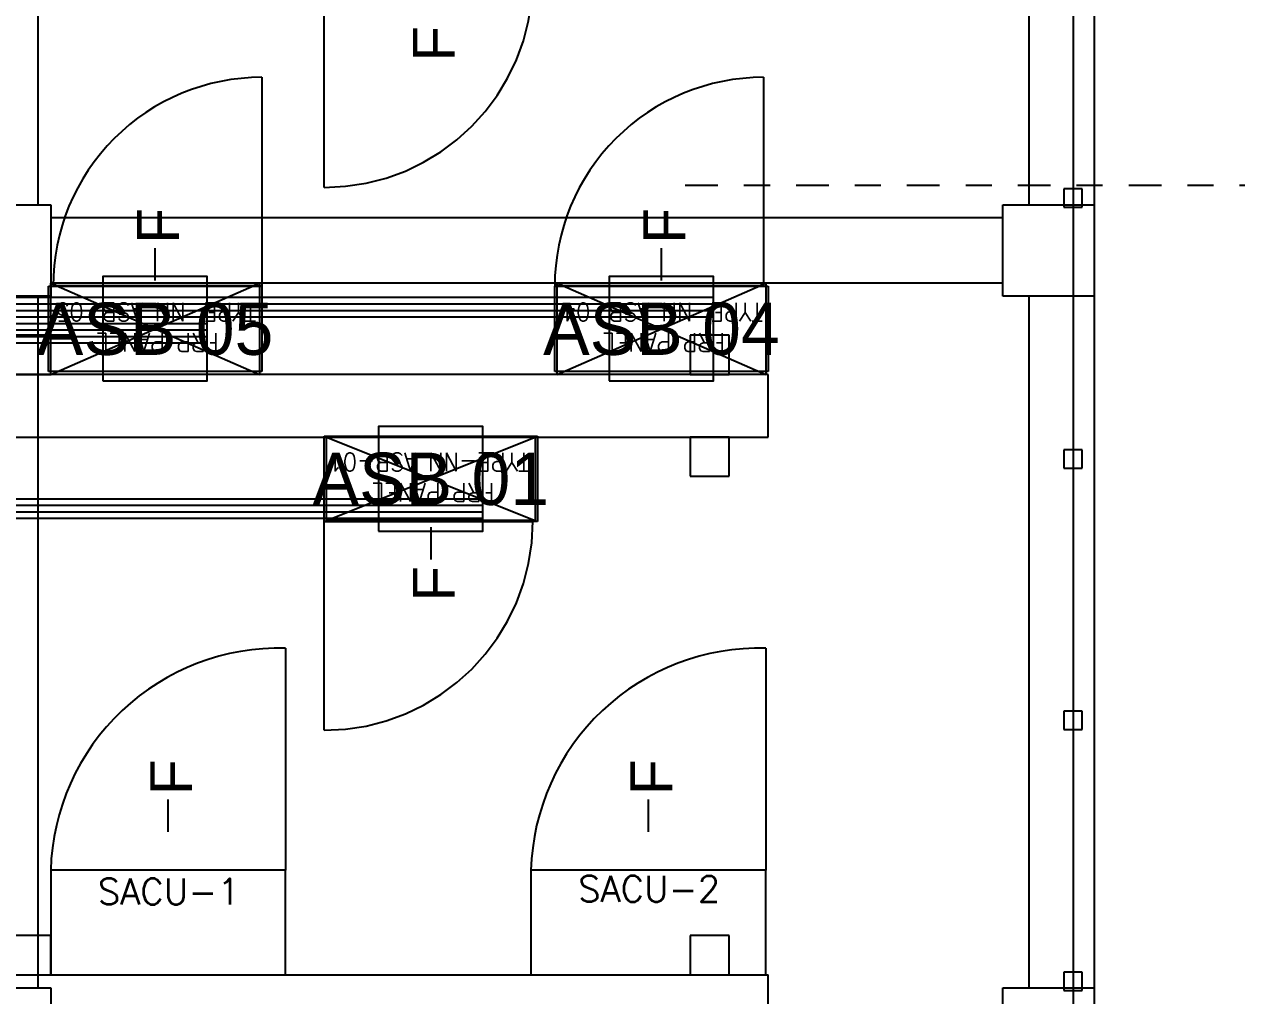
# Model space of a CAD drawing. Header units: metres. Extents: x 530441 to 531186, y 2674002 to 2674337.
# Drawn here: x 530693.006 to 530697.654, y 2674162.669 to 2674166.391 of the extents above; entities that cross this region are included whole.
import ezdxf
from ezdxf.enums import TextEntityAlignment as Align

# ---------------------------------------------------------------- set-up
doc = ezdxf.new("R2010")
doc.units = ezdxf.units.M
for name, pattern in [('CENTER', [2, 1.25, -0.25, 0.25, -0.25]), ('DASHED', [0.75, 0.5, -0.25]), ('HIDDEN', [0.375, 0.25, -0.125]), ('PHANTOM', [63.5, 31.75, -6.35, 6.35, -6.35, 6.35, -6.35])]:
    doc.linetypes.add(name, pattern=pattern)
for name, color, linetype in [('1', 5, 'Continuous'), ('IDT', 7, 'Continuous'), ('LT Cable(AG) INV to LT Panel BL-16', 2, 'Continuous')]:
    doc.layers.add(name, color=color, linetype=linetype)
doc.styles.add('Arial', font='arial.ttf')
doc.styles.add('RomanS', font='romans.shx')
doc.styles.get("Standard").update_dxf_attribs({"font": 'Adani Regular.ttf'})

# ---------------------------------------------------------------- blocks, each defined once
blk = doc.blocks.new('ASB')
at = {"layer": '1', "color": 5}
blk.add_lwpolyline([(-0.2, -0.2), (0.2, -0.2), (0.2, 0.2), (-0.2, 0.2)], close=True, dxfattribs=at)
at = {"layer": '1', "color": 7}
blk.add_attdef('ID', text='', height=0.2, dxfattribs=at).set_placement((0, 0), align=Align.MIDDLE_CENTER)
blk = doc.blocks.new('IDT')
at = {"layer": 'IDT', "color": 8, "linetype": 'PHANTOM', "ltscale": 0.25}
blk.add_line((25.6331, 9.1603), (25.6331, 16.0353), dxfattribs=at)
at = {"layer": 'IDT', "color": 8}
for p, q in [((25.552, 15.0601), (25.552, 15.4101)), ((25.902, 15.4101), (25.902, 15.0601)), ((29.552, 15.0601), (29.552, 15.4101)), ((25.902, 15.0601), (25.552, 15.0601)), ((25.552, 12.4101), (25.552, 15.0601)), ((25.5981, 15.0703), (25.5981, 15.0003)), ((25.6681, 15.0703), (25.5981, 15.0703)), ((25.6681, 15.0003), (25.6681, 15.0703)), ((25.802, 12.4101), (25.802, 15.0601)), ((29.902, 15.0601), (29.552, 15.0601)), ((29.602, 12.4101), (29.602, 15.0601)), ((25.5981, 15.0003), (25.6681, 15.0003)), ((32.6992, 15.0097), (26.802, 15.0097)), ((26.951, 15.0097), (26.951, 14.8597)), ((27.101, 15.0097), (26.951, 15.0097)), ((27.101, 14.8597), (27.101, 15.0097)), ((29.552, 15.0097), (29.552, 14.8597)), ((29.702, 15.0097), (29.552, 15.0097)), ((26.951, 14.8597), (27.101, 14.8597)), ((29.552, 14.8597), (29.702, 14.8597)), ((25.5981, 14.0703), (25.5981, 14.0003)), ((25.6681, 14.0703), (25.5981, 14.0703)), ((25.6681, 14.0003), (25.6681, 14.0703)), ((25.5981, 14.0003), (25.6681, 14.0003)), ((27.686, 13.2732), (28.504, 13.2732)), ((27.686, 12.9462), (27.686, 13.2732)), ((27.695, 12.9497), (27.695, 13.2697)), ((27.695, 13.2697), (28.495, 13.2697)), ((28.495, 13.2697), (27.695, 12.9497)), ((28.495, 12.9497), (27.695, 13.2697)), ((28.495, 13.2697), (28.495, 12.9497)), ((28.504, 13.2732), (28.504, 12.9462)), ((25.5981, 13.0685), (25.5981, 12.9985)), ((25.6681, 13.0685), (25.5981, 13.0685)), ((25.6681, 12.9985), (25.6681, 13.0685)), ((26.951, 13.0997), (26.951, 12.9497)), ((27.101, 13.0997), (26.951, 13.0997)), ((27.101, 12.9497), (27.101, 13.0997)), ((25.5981, 12.9985), (25.6681, 12.9985)), ((32.6992, 12.9497), (26.802, 12.9497)), ((26.951, 12.9497), (27.101, 12.9497)), ((28.504, 12.9462), (27.686, 12.9462)), ((28.495, 12.9497), (27.695, 12.9497)), ((26.802, 12.7097), (32.6992, 12.7097)), ((26.802, 12.6984), (27.62, 12.6984)), ((26.802, 12.3714), (26.802, 12.6984)), ((26.811, 12.3601), (26.811, 12.7097)), ((26.811, 12.7097), (27.611, 12.7097)), ((27.611, 12.7097), (26.811, 12.3601)), ((27.611, 12.3601), (26.811, 12.7097)), ((26.951, 12.7097), (26.951, 12.5597)), ((27.101, 12.7097), (26.951, 12.7097)), ((27.101, 12.5597), (27.101, 12.7097)), ((27.611, 12.7097), (27.611, 12.3601)), ((27.62, 12.6984), (27.62, 12.3714)), ((28.743, 12.6984), (29.561, 12.6984)), ((28.743, 12.3714), (28.743, 12.6984)), ((28.752, 12.3601), (28.752, 12.7097)), ((28.752, 12.7097), (29.552, 12.7097)), ((29.552, 12.7097), (28.752, 12.3601)), ((29.552, 12.3601), (28.752, 12.7097)), ((29.552, 12.7097), (29.552, 12.3601)), ((29.552, 12.7097), (29.552, 12.5597)), ((29.702, 12.7097), (29.552, 12.7097)), ((29.561, 12.6984), (29.561, 12.3714)), ((26.951, 12.5597), (27.101, 12.5597)), ((29.552, 12.5597), (29.702, 12.5597)), ((25.552, 12.0601), (25.552, 12.4101)), ((25.552, 12.4101), (25.902, 12.4101)), ((25.902, 12.4101), (25.902, 12.0601)), ((29.552, 12.0601), (29.552, 12.4101)), ((29.552, 12.4101), (29.902, 12.4101)), ((27.62, 12.3714), (26.802, 12.3714)), ((29.561, 12.3714), (28.743, 12.3714)), ((25.902, 12.3601), (29.552, 12.3601)), ((27.611, 12.3601), (26.811, 12.3601)), ((29.552, 12.3601), (28.752, 12.3601)), ((25.902, 12.1101), (29.552, 12.1101)), ((25.902, 12.0601), (25.552, 12.0601)), ((25.552, 9.4101), (25.552, 12.0601)), ((25.5981, 12.0685), (25.5981, 11.9985)), ((25.6681, 12.0685), (25.5981, 12.0685)), ((25.6681, 11.9985), (25.6681, 12.0685)), ((25.802, 9.4101), (25.802, 12.0601)), ((29.902, 12.0601), (29.552, 12.0601)), ((29.602, 9.4101), (29.602, 12.0601)), ((25.5981, 11.9985), (25.6681, 11.9985))]:
    blk.add_line(p, q, dxfattribs=at)
at = {"layer": 'IDT', "color": 8, "linetype": 'HIDDEN', "ltscale": 2.5}
for p, q in [((26.802, 15.2497), (26.802, 15.0097)), ((26.802, 12.9497), (26.802, 12.7097))]:
    blk.add_line(p, q, dxfattribs=at)
at = {"layer": 'IDT', "color": 7}
for p, q in [((27.711, 15.0097), (26.811, 15.0097)), ((26.811, 15.0097), (26.811, 14.6097)), ((27.711, 14.6097), (27.711, 15.0097)), ((29.552, 15.0097), (28.652, 15.0097)), ((28.652, 15.0097), (28.652, 14.6097)), ((29.552, 14.6097), (29.552, 15.0097)), ((26.811, 14.6097), (27.711, 14.6097)), ((28.652, 14.6097), (29.552, 14.6097)), ((27.261, 14.4621), (27.261, 14.4109)), ((29.102, 14.4621), (29.102, 14.4109)), ((27.261, 14.4109), (27.261, 14.3384)), ((29.102, 14.4109), (29.102, 14.3384)), ((28.095, 13.3458), (28.095, 13.4183)), ((28.095, 13.2947), (28.095, 13.3458)), ((27.686, 13.2732), (28.504, 13.2732)), ((27.686, 12.9462), (27.686, 13.2732)), ((28.504, 13.2732), (28.504, 12.9462)), ((28.504, 12.9462), (27.686, 12.9462)), ((26.802, 12.6984), (27.62, 12.6984)), ((26.802, 12.3714), (26.802, 12.6984)), ((27.62, 12.6984), (27.62, 12.3714)), ((28.743, 12.6984), (29.561, 12.6984)), ((28.743, 12.3714), (28.743, 12.6984)), ((29.561, 12.6984), (29.561, 12.3714)), ((27.62, 12.3714), (26.802, 12.3714)), ((29.561, 12.3714), (28.743, 12.3714)), ((27.211, 12.3497), (27.211, 12.2985)), ((29.152, 12.3497), (29.152, 12.2985)), ((27.211, 12.2985), (27.211, 12.226)), ((29.152, 12.2985), (29.152, 12.226))]:
    blk.add_line(p, q, dxfattribs=at)
at = {"layer": 'IDT', "color": 8, "linetype": 'DASHED', "ltscale": 5}
for p, q in [((26.811, 13.7589), (26.811, 14.6097)), ((26.811, 14.6097), (27.711, 14.6097)), ((28.652, 13.7589), (28.652, 14.6097)), ((28.652, 14.6097), (29.552, 14.6097)), ((28.504, 14.0732), (28.504, 13.2732)), ((28.4602, 13.2732), (27.704, 13.2732)), ((28.504, 13.2732), (28.4602, 13.2732)), ((26.82, 11.5714), (26.82, 12.3714)), ((26.82, 12.3714), (26.8639, 12.3714)), ((26.8639, 12.3714), (27.62, 12.3714)), ((28.743, 11.5714), (28.743, 12.3714)), ((28.743, 12.3714), (28.7869, 12.3714)), ((28.7869, 12.3714), (29.543, 12.3714)), ((28.504, 11.9932), (28.504, 11.1932))]:
    blk.add_line(p, q, dxfattribs=at)
at = {"layer": 'IDT', "color": 8, "linetype": 'CENTER', "ltscale": 0.1}
blk.add_line((12.5447, 11.9854), (27.1642, 11.9854), dxfattribs=at)
at = {"layer": 'IDT', "color": 8, "linetype": 'DASHED', "ltscale": 5}
for centre, radius, start, end in [((26.8361, 14.6339), 0.8753, 268.3615, 358.4192), ((28.6771, 14.6339), 0.8753, 268.3615, 358.4192), ((28.504, 13.2732), 0.8, 90, 180), ((26.82, 12.3714), 0.8, 270, 0), ((28.743, 12.3714), 0.8, 270, 0), ((28.504, 11.1932), 0.8, 90, 180)]:
    blk.add_arc(centre, radius, start, end, dxfattribs=at)
at = {"layer": 'IDT', "color": 7, "ltscale": 0.1, "style": 'RomanS'}
for s, p in [('SACU-1', (29.3715, 14.7409)), ('SACU-2', (27.5305, 14.7306))]:
    blk.add_text(s, height=0.1, rotation=180, dxfattribs=at).set_placement(p)
at = {"layer": 'IDT', "color": 7, "style": 'Arial'}
for p in [(27.1698, 14.3212), (29.0108, 14.3212), (28.0038, 13.5801), (27.1198, 12.2089), (29.0608, 12.2089), (28.0038, 11.511)]:
    blk.add_text('F', height=0.16, rotation=270, dxfattribs=at).set_placement(p)
at = {"layer": 'IDT', "color": 7, "style": 'RomanS', "width": 0.9}
for s, p in [('FRP PANEL', (27.8518, 13.1269)), ('TYPE-NN ASB-01', (27.7167, 13.0102)), ('FRP PANEL', (26.9678, 12.5521)), ('FRP PANEL', (28.9088, 12.5521)), ('TYPE-NN ASB-04', (26.8222, 12.4354)), ('TYPE-NN ASB-05', (28.7647, 12.4354))]:
    blk.add_text(s, height=0.07, dxfattribs=at).set_placement(p)

msp = doc.modelspace()

# ---------------------------------------------------------------- linework, layer by layer
at = {"layer": 'LT Cable(AG) INV to LT Panel BL-16'}
for points in [[(530695.6483, 2674165.3434), (530690.366, 2674165.3434, -0.124598), (530689.9378, 2674165.4518), (530688.6242, 2674166.1624, 0.124598), (530688.196, 2674166.2707), (530681.6133, 2674166.2707, 0.414214), (530680.7133, 2674165.3707), (530680.7133, 2674120.2837, 0.009695), (530680.714, 2674120.2488), (530680.7374, 2674119.6434, -0.009695), (530680.7381, 2674119.6085), (530680.7381, 2674112.4372, -0.414214), (530679.8381, 2674111.5372), (530670.1556, 2674111.5372, -0.414214), (530669.2556, 2674112.4372), (530669.2556, 2674112.6898)], [(530695.6483, 2674165.3184), (530690.366, 2674165.3184, -0.124598), (530689.9378, 2674165.4268), (530688.6242, 2674166.1374, 0.124598), (530688.196, 2674166.2457), (530681.6383, 2674166.2457, 0.414214), (530680.7383, 2674165.3457), (530680.7383, 2674120.2842, 0.009695), (530680.739, 2674120.2493), (530680.7624, 2674119.6439, -0.009695), (530680.7631, 2674119.609), (530680.7631, 2674082.4122, -0.414214), (530679.8631, 2674081.5122), (530670.1556, 2674081.5122, -0.414214), (530669.2556, 2674082.4122), (530669.2556, 2674082.6898)], [(530695.6483, 2674165.2934), (530690.366, 2674165.2934, -0.124598), (530689.9378, 2674165.4018), (530688.6242, 2674166.1124, 0.124598), (530688.196, 2674166.2207), (530681.6633, 2674166.2207, 0.414214), (530680.7633, 2674165.3207), (530680.7633, 2674120.2847, 0.009695), (530680.764, 2674120.2498), (530680.7874, 2674119.6444, -0.009695), (530680.7881, 2674119.6095), (530680.7881, 2674052.3872, -0.414214), (530679.8881, 2674051.4872), (530670.1556, 2674051.4872, -0.414214), (530669.2556, 2674052.3872), (530669.2556, 2674052.6898)], [(530695.6483, 2674165.2684), (530690.366, 2674165.2684, -0.124598), (530689.9378, 2674165.3768), (530688.6242, 2674166.0874, 0.124598), (530688.196, 2674166.1957), (530681.6883, 2674166.1957, 0.414214), (530680.7883, 2674165.2957), (530680.7883, 2674120.2851, 0.009695), (530680.789, 2674120.2503), (530680.8124, 2674119.6449, -0.009695), (530680.8131, 2674119.61), (530680.8131, 2674022.3622, -0.414214), (530679.9131, 2674021.4622), (530637.7636, 2674021.4622, -0.414214), (530636.8636, 2674022.3622), (530636.8636, 2674022.6898)], [(530693.7073, 2674165.2434), (530690.366, 2674165.2434, -0.124598), (530689.9378, 2674165.3518), (530688.6242, 2674166.0624, 0.124598), (530688.196, 2674166.1707), (530681.7133, 2674166.1707, 0.414214), (530680.8133, 2674165.2707), (530680.8133, 2674120.2856, 0.009695), (530680.814, 2674120.2507), (530680.8374, 2674119.6454, -0.009695), (530680.8381, 2674119.6105), (530680.8381, 2674014.8372, 0.414214), (530681.7381, 2674013.9372), (530765.4816, 2674013.9372, 0.414214), (530766.3816, 2674014.8372), (530766.3816, 2674015.1918)], [(530693.7073, 2674165.2184), (530690.366, 2674165.2184, -0.124598), (530689.9378, 2674165.3268), (530688.6242, 2674166.0374, 0.124598), (530688.196, 2674166.1457), (530681.7383, 2674166.1457, 0.414214), (530680.8383, 2674165.2457), (530680.8383, 2674120.2861, 0.009695), (530680.839, 2674120.2512), (530680.8624, 2674119.6459, -0.009695), (530680.8631, 2674119.611), (530680.8631, 2674014.8622, 0.414214), (530681.7631, 2674013.9622), (530700.6976, 2674013.9622, 0.414214), (530701.5976, 2674014.8622), (530701.5976, 2674015.1918)], [(530693.7073, 2674165.1934), (530690.366, 2674165.1934, -0.124598), (530689.9378, 2674165.3018), (530688.6242, 2674166.0124, 0.124598), (530688.196, 2674166.1207), (530681.7633, 2674166.1207, 0.414214), (530680.8633, 2674165.2207), (530680.8633, 2674120.2866, 0.009695), (530680.864, 2674120.2517), (530680.8874, 2674119.6463, -0.009695), (530680.8881, 2674119.6115), (530680.8881, 2674022.3872, 0.414214), (530681.7881, 2674021.4872), (531118.417, 2674021.4872, 0.414214), (531119.317, 2674022.3872), (531119.317, 2674022.6918)], [(530693.7073, 2674165.1684), (530690.366, 2674165.1684, -0.124598), (530689.9378, 2674165.2768), (530688.6242, 2674165.9874, 0.124598), (530688.196, 2674166.0957), (530681.7883, 2674166.0957, 0.414214), (530680.8883, 2674165.1957), (530680.8883, 2674120.2871, 0.009695), (530680.889, 2674120.2522), (530680.9124, 2674119.6468, -0.009695), (530680.9131, 2674119.6119), (530680.9131, 2674022.4122, 0.414214), (530681.8131, 2674021.5122), (531021.241, 2674021.5122, 0.414214), (531022.141, 2674022.4122), (531022.141, 2674022.6918)]]:
    msp.add_lwpolyline(points, format="xyb", dxfattribs=at)
at = {"layer": 'LT Cable(AG) INV to LT Panel BL-16', "color": 5}
for points in [[(530694.7643, 2674164.5716), (530690.3223, 2674164.5716, 0.058645), (530690.1133, 2674164.547), (530688.5457, 2674164.1728, -0.058645), (530688.3368, 2674164.1482), (530684.6633, 2674164.1482, 0.414214), (530683.7633, 2674163.2482), (530683.7633, 2674120.2904, 0.026058), (530683.7682, 2674120.1968), (530683.8315, 2674119.5911, -0.025876), (530683.8364, 2674119.4981), (530683.8416, 2674112.4365, 0.414), (530684.7416, 2674111.5372), (531021.241, 2674111.5372, 0.414214), (531022.141, 2674112.4372), (531022.141, 2674112.6918)], [(530694.7643, 2674164.5466), (530690.3223, 2674164.5466, 0.058645), (530690.1133, 2674164.522), (530688.5457, 2674164.1478, -0.058645), (530688.3368, 2674164.1232), (530684.6883, 2674164.1232, 0.414214), (530683.7883, 2674163.2232), (530683.7883, 2674120.2917, 0.026058), (530683.7932, 2674120.1981), (530683.8565, 2674119.5924, -0.025876), (530683.8614, 2674119.4994), (530683.8665, 2674112.4615, 0.414), (530684.7665, 2674111.5622), (530924.065, 2674111.5622, 0.414214), (530924.965, 2674112.4622), (530924.965, 2674112.6918)], [(530694.7643, 2674164.5216), (530690.3223, 2674164.5216, 0.058645), (530690.1133, 2674164.497), (530688.5457, 2674164.1228, -0.058645), (530688.3368, 2674164.0982), (530684.7133, 2674164.0982, 0.414214), (530683.8133, 2674163.1982), (530683.8133, 2674120.2931, 0.026058), (530683.8182, 2674120.1994), (530683.8815, 2674119.5937, -0.025876), (530683.8864, 2674119.5007), (530683.8915, 2674112.4865, 0.414), (530684.7915, 2674111.5872), (530826.889, 2674111.5872, 0.414214), (530827.789, 2674112.4872), (530827.789, 2674112.6918)], [(530694.7643, 2674164.4966), (530690.3223, 2674164.4966, 0.058645), (530690.1133, 2674164.472), (530688.5457, 2674164.0978, -0.058645), (530688.3368, 2674164.0732), (530684.7383, 2674164.0732, 0.414214), (530683.8383, 2674163.1732), (530683.8383, 2674120.2944, 0.026058), (530683.8432, 2674120.2007), (530683.9065, 2674119.595, -0.025876), (530683.9114, 2674119.502), (530683.9165, 2674112.5115, 0.414), (530684.8165, 2674111.6122), (530729.713, 2674111.6122, 0.414214), (530730.613, 2674112.5122), (530730.613, 2674112.6918)]]:
    msp.add_lwpolyline(points, format="xyb", dxfattribs=at)

# ---------------------------------------------------------------- block references
at = {"layer": '1'}
for p, values in [((530693.5073, 2674165.224), {'ID': 'ASB 05'}), ((530695.4483, 2674165.224), {'ID': 'ASB 04'}), ((530694.5643, 2674164.6492), {'ID': 'ASB 01'})]:
    msp.add_blockref('ASB', p, dxfattribs=at).add_auto_attribs(values)
at = {"layer": 'IDT', "color": 8, "rotation": 180}
msp.add_blockref('IDT', (530722.6593, 2674177.7589), dxfattribs=at)

doc.saveas('drawing.dxf')
